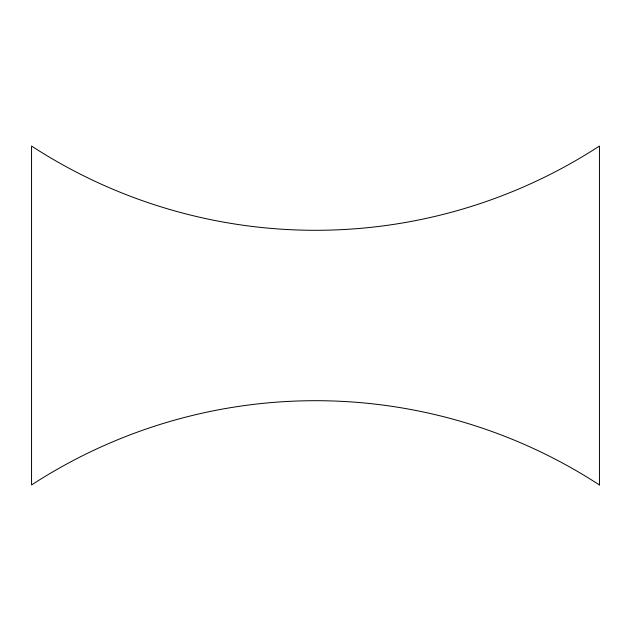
<?xml version="1.0" encoding="UTF-8"?>
<svg xmlns="http://www.w3.org/2000/svg" width="631" height="631" viewBox="0 0 631 631"><rect width="100%" height="100%" fill="white"/><g stroke="black" fill="none" stroke-linecap="round" stroke-linejoin="round"><path stroke-width="0.95" d="M599.45 484.963L599.45 146.037A520.567 520.567 0 0 1 31.55 146.037L31.55 484.963A520.551 520.551 0 0 1 599.45 484.963"/></g></svg>
